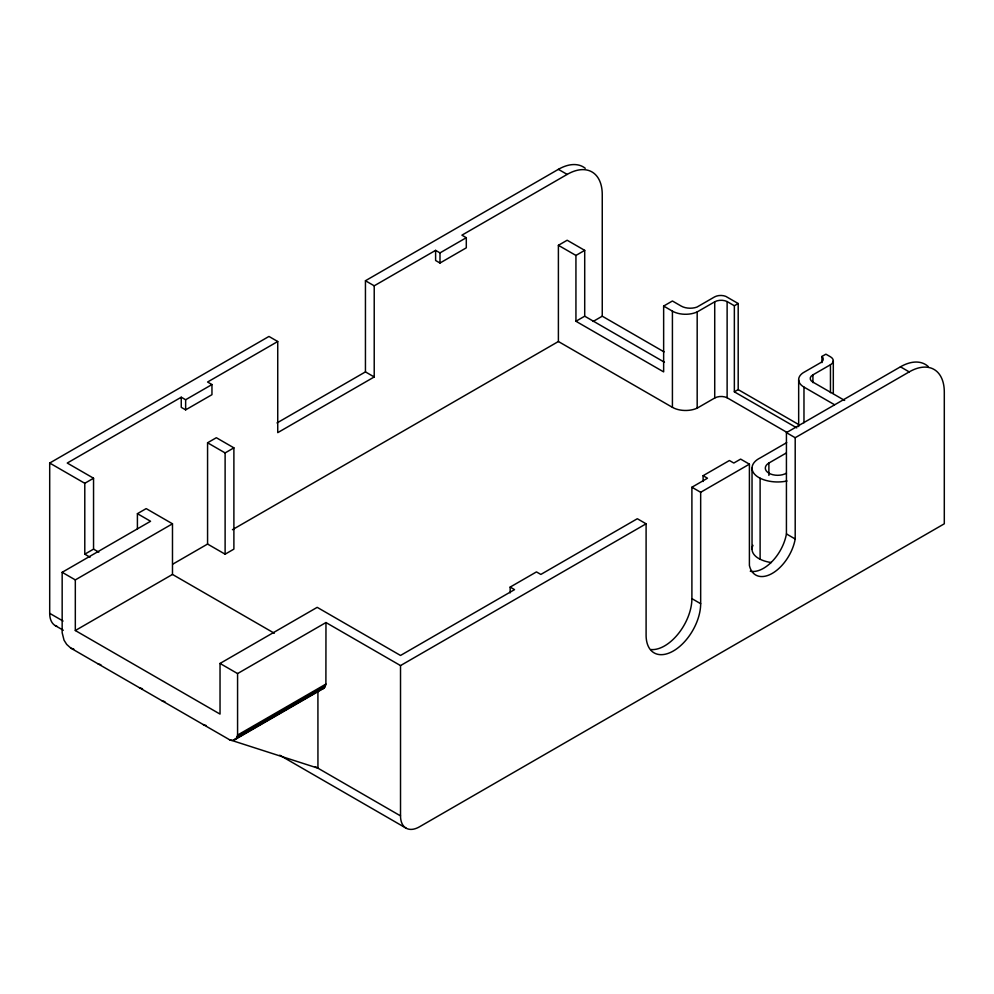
<?xml version="1.0" encoding="UTF-8"?>
<svg xmlns="http://www.w3.org/2000/svg" width="994" height="994" viewBox="0 0 994 994"><rect width="100%" height="100%" fill="white"/><g stroke="black" fill="none" stroke-linecap="round" stroke-linejoin="round"><path stroke-width="1.49" d="M321.335 689.327L324.056 688.146L325.895 684.083L325.97 622.542L400.52 665.582L646.1 523.801L646.1 635.203A38.592 22.278 -60 0 0 673.385 650.958A38.592 22.278 -60 0 0 700.671 603.693L700.671 492.291L749.401 464.161L749.401 565.437A33.2 19.172 -60 0 0 772.301 573.364A33.2 19.172 -60 0 0 795.2 538.996L795.2 437.72L909.212 371.893A49.613 28.64 -60 0 1 944.3 392.145L944.3 523.801L419.456 826.822A26.776 15.457 -60 0 1 400.52 815.888L315.322 766.66M137.408 529.081L137.408 513.674L150.566 521.266L62.162 572.308L62.162 632.718L64.038 640.186L66.697 644.41L70.847 648.15L229.527 739.722C233.627 742.108 238.212 738.182 237.578 733.771L237.578 673.572L325.97 622.542M57.105 626.406A26.776 15.457 -60 0 1 49.7 613.335L49.7 463.042L268.964 336.444L277.736 341.514L277.736 432.651L374.216 376.962L374.216 285.812L435.608 250.364L439.994 252.898L466.298 237.703L466.298 247.829L439.994 263.025L435.608 260.49L435.608 250.364M277.003 422.947L365.444 371.893L365.444 280.743L558.392 169.34A49.613 28.64 -60 0 1 585.267 168.297M181.256 397.215L181.256 407.341L185.642 409.863L211.958 394.68L211.958 384.554L185.642 399.737L181.256 397.215L67.244 463.042L93.548 478.226L93.548 549.123L84.788 554.18L84.788 483.295L49.7 463.042M277.736 341.514L207.572 382.019L211.958 384.554M664.067 351.888L602.252 316.191L602.252 194.662A49.613 28.64 -60 0 0 567.164 174.41L461.912 235.168L466.298 237.703M84.788 483.295L93.548 478.226M207.572 544.053L207.572 442.777L216.344 437.72L233.888 447.847L233.888 549.123L225.116 554.18L207.572 544.053L172.819 564.12M232.434 529.703L558.392 341.514L558.392 245.307L567.164 240.237L584.708 250.364L584.708 316.191L664.439 362.226M207.572 442.777L225.116 452.916L233.888 447.847M558.392 245.307L575.936 255.433L584.708 250.364M137.408 513.674L146.18 508.605L172.484 523.801L172.484 574.433L274.319 633.228M62.162 572.308L75.32 579.9L172.484 523.801M575.936 255.433L575.936 321.261L584.708 316.191M593.157 321.447L602.252 316.191M75.32 579.9L75.32 630.531L172.484 574.433M575.936 321.261L663.644 371.893L663.644 306.065L672.416 300.996L681.188 306.065A12.711 7.343 0 0 0 696.968 307.084L714.5 296.957A8.834 5.107 0 0 1 725.769 296.361L738.194 303.53L738.194 389.611L799.325 424.91M663.644 306.065L672.416 311.134A18.613 10.748 0 0 0 697.179 311.93L714.723 301.803A9.07 5.243 0 0 1 727.123 301.567L734.355 305.754L734.355 391.835L796.803 427.892M734.355 305.754L738.194 303.53M75.32 630.531L220.034 714.09L220.034 663.445L317.198 607.346L400.52 655.456L514.544 589.628L510.158 587.094L510.158 592.884M558.392 341.514L672.416 407.341A18.613 10.748 0 0 0 697.179 408.136L714.723 398.01A9.07 5.243 0 0 1 727.123 397.774L787.223 432.564M734.355 391.835L738.194 389.611M803.972 422.773L803.972 387.088A18.14 10.474 0 0 1 803.164 372.762L820.696 362.636A8.697 5.02 0 0 0 821.951 356.448L825.902 354.175L830.636 356.908A9.704 5.604 0 0 1 830.462 364.736L830.462 392.667M844.639 400.433L812.744 382.019A8.648 4.995 0 0 1 812.918 374.862L830.462 364.736M237.504 735.125L325.895 684.083M237.255 736.355L325.659 685.326M236.87 737.461L325.274 686.419M234.286 739.586L324.727 687.363M233.95 740.17L324.056 688.146M510.158 587.094L536.462 571.91L540.848 574.433L637.328 518.731L646.1 523.801M703.106 481.481L703.106 475.691L729.422 460.508L733.808 463.042L740.629 459.104L749.401 464.161M650.971 649.554A38.592 22.278 -60 0 0 691.899 598.636L691.899 487.234L707.492 478.226L703.106 475.691M750.271 571.227A33.2 19.172 -60 0 0 786.428 533.927L786.428 432.651L900.452 366.823A49.613 28.64 -60 0 1 928.284 366.612M786.701 442.628L760.112 457.973A23.073 13.32 0 0 0 760.112 478.226L760.112 559.249A27 15.593 0 0 0 771.356 562.554M768.884 475.393L768.884 463.042L786.167 453.065M70.847 648.15L73.804 649.094M97.959 663.806L100.903 664.762M139.533 687.798L142.477 688.743M161.985 700.758L164.929 701.702M203.211 724.576L206.156 725.533M229.527 739.722L317.943 768.176L317.918 691.749M558.392 169.34L567.164 174.41M900.452 366.823L909.212 371.893M803.972 387.088L834.538 404.732M786.428 432.651L795.2 437.72M365.444 280.743L374.216 285.812M786.428 533.927L795.2 538.996M691.899 487.234L700.671 492.291M365.444 371.893L374.216 376.962M691.899 598.636L700.671 603.693M93.548 549.123L98.816 552.155M84.788 554.18L90.044 557.224M220.034 663.445L237.578 673.572M49.7 613.335L63.057 621.051M55.242 625.599L63.305 630.258M279.724 755.191L406.074 828.139M821.951 356.448L821.951 362.599M833.307 360.834L833.307 393.425M812.918 374.862L812.918 382.615M798.667 380.019L798.667 426.575M752.036 468.099L752.036 549.123M727.123 301.567L727.123 397.774M714.723 301.803L714.723 398.01M697.179 311.93L697.179 408.136M672.416 311.134L672.416 407.341M439.994 252.898L439.994 263.025M400.52 665.582L400.52 815.888M225.116 452.916L225.116 554.18M185.642 399.737L185.642 409.863M760.112 559.249A23.073 13.32 0 0 1 752.98 545.333M786.428 473.169A12.251 7.07 0 0 1 768.884 473.169A12.562 7.244 0 0 1 768.884 463.042M787.012 480.997A27 15.593 0 0 1 760.112 478.226"/></g></svg>
